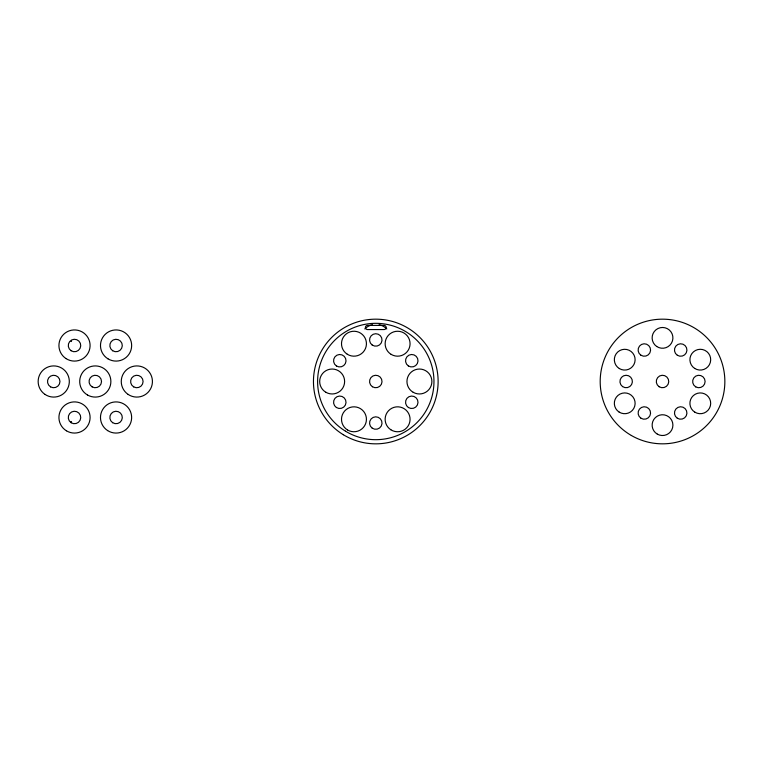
<?xml version="1.0" encoding="UTF-8"?>
<svg xmlns="http://www.w3.org/2000/svg" width="763" height="763" viewBox="0 0 763 763"><rect width="100%" height="100%" fill="white"/><g stroke="black" fill="none" stroke-linecap="round" stroke-linejoin="round"><path stroke-width="1.14" d="M364.771 328.929A15.584 15.584 0 0 1 372.478 324.714M379.097 324.714A15.584 15.584 0 0 1 386.803 328.929M71.522 421.739A5.198 5.198 0 0 1 71.14 421.443M71.14 341.557A5.198 5.198 0 0 1 71.522 341.261M384.094 325.4L367.48 325.4A2.079 2.079 0 0 0 365.401 327.48A2.079 2.079 0 0 0 367.48 329.559L384.094 329.559A2.079 2.079 0 0 0 386.173 327.48A2.079 2.079 0 0 0 384.094 325.4M372.42 386.746A6.238 6.238 0 0 0 382.015 381.786A6.238 6.238 0 0 0 372.926 375.959A6.238 6.238 0 0 0 372.42 386.746M408.415 407.528A6.238 6.238 0 0 0 418 402.568A6.238 6.238 0 0 0 408.911 396.741A6.238 6.238 0 0 0 408.415 407.528M372.201 428.148A6.238 6.238 0 0 0 381.996 423.618A6.238 6.238 0 0 0 373.164 417.399A6.238 6.238 0 0 0 372.201 428.148M336.388 407.499A6.238 6.238 0 0 0 346.021 402.626A6.238 6.238 0 0 0 336.988 396.712A6.238 6.238 0 0 0 336.388 407.499M336.435 365.973A6.238 6.238 0 0 0 346.021 361.013A6.238 6.238 0 0 0 336.931 355.186A6.238 6.238 0 0 0 336.435 365.973M372.201 345.038A6.238 6.238 0 0 0 381.996 340.508A6.238 6.238 0 0 0 373.164 334.289A6.238 6.238 0 0 0 372.201 345.038M408.367 365.944A6.238 6.238 0 0 0 418 361.071A6.238 6.238 0 0 0 408.958 355.157A6.238 6.238 0 0 0 408.367 365.944M413.184 392.296A12.466 12.466 0 0 0 431.887 381.5A12.466 12.466 0 0 0 413.184 370.704A12.466 12.466 0 0 0 413.184 392.296M391.114 354.356A12.466 12.466 0 0 0 410.065 344.008A12.466 12.466 0 0 0 391.629 332.773A12.466 12.466 0 0 0 391.114 354.356M347.232 354.204A12.466 12.466 0 0 0 366.421 344.304A12.466 12.466 0 0 0 348.262 332.63A12.466 12.466 0 0 0 347.232 354.204M325.915 392.296A12.466 12.466 0 0 0 344.618 381.5A12.466 12.466 0 0 0 325.915 370.704A12.466 12.466 0 0 0 325.915 392.296M347.48 429.931A12.466 12.466 0 0 0 366.431 419.583A12.466 12.466 0 0 0 347.995 408.348A12.466 12.466 0 0 0 347.48 429.931M390.866 429.779A12.466 12.466 0 0 0 410.055 419.879A12.466 12.466 0 0 0 391.886 408.205A12.466 12.466 0 0 0 390.866 429.779M343.34 434.729A62.337 62.337 0 0 0 438.105 382.988A62.337 62.337 0 0 0 345.916 326.793A62.337 62.337 0 0 0 343.34 434.729M345.505 431.181A58.179 58.179 0 0 0 433.947 382.883A58.179 58.179 0 0 0 347.909 330.436A58.179 58.179 0 0 0 345.505 431.181M92.17 386.898A6.238 6.238 0 0 0 101.517 381.5A6.238 6.238 0 0 0 92.17 376.102A6.238 6.238 0 0 0 92.17 386.898M87.497 394.996A15.584 15.584 0 0 0 110.873 381.5A15.584 15.584 0 0 0 87.497 368.004A15.584 15.584 0 0 0 87.497 394.996M133.725 386.898A6.238 6.238 0 0 0 143.082 381.5A6.238 6.238 0 0 0 133.725 376.102A6.238 6.238 0 0 0 133.725 386.898M128.108 394.404A15.584 15.584 0 0 0 152.39 382.616A15.584 15.584 0 0 0 130.034 367.48A15.584 15.584 0 0 0 128.108 394.404M112.657 422.702A6.238 6.238 0 0 0 122.29 417.838A6.238 6.238 0 0 0 113.258 411.925A6.238 6.238 0 0 0 112.657 422.702M107.64 430.599A15.584 15.584 0 0 0 131.627 418.229A15.584 15.584 0 0 0 108.928 403.637A15.584 15.584 0 0 0 107.64 430.599M71.15 422.74A6.238 6.238 0 0 0 80.735 417.781A6.238 6.238 0 0 0 71.646 411.953A6.238 6.238 0 0 0 71.15 422.74M66.4 430.79A15.584 15.584 0 0 0 90.091 417.857A15.584 15.584 0 0 0 67.039 403.808A15.584 15.584 0 0 0 66.4 430.79M50.616 386.898A6.238 6.238 0 0 0 59.962 381.5A6.238 6.238 0 0 0 50.616 376.102A6.238 6.238 0 0 0 50.616 386.898M44.998 394.404A15.584 15.584 0 0 0 69.28 382.616A15.584 15.584 0 0 0 46.925 367.48A15.584 15.584 0 0 0 44.998 394.404M71.102 350.732A6.238 6.238 0 0 0 80.735 345.858A6.238 6.238 0 0 0 71.693 339.945A6.238 6.238 0 0 0 71.102 350.732M66.085 358.62A15.584 15.584 0 0 0 90.072 346.249A15.584 15.584 0 0 0 67.373 331.657A15.584 15.584 0 0 0 66.085 358.62M112.705 350.761A6.238 6.238 0 0 0 122.29 345.801A6.238 6.238 0 0 0 113.201 339.974A6.238 6.238 0 0 0 112.705 350.761M107.955 358.82A15.584 15.584 0 0 0 131.646 345.887A15.584 15.584 0 0 0 108.594 331.838A15.584 15.584 0 0 0 107.955 358.82M631.354 435.482A62.337 62.337 0 0 0 724.85 381.5A62.337 62.337 0 0 0 631.354 327.518A62.337 62.337 0 0 0 631.354 435.482M695.761 386.898A6.238 6.238 0 0 0 705.107 381.5A6.238 6.238 0 0 0 695.761 376.102A6.238 6.238 0 0 0 695.761 386.898M677.286 418.21A6.238 6.238 0 0 0 686.919 413.336A6.238 6.238 0 0 0 677.887 407.423A6.238 6.238 0 0 0 677.286 418.21M640.977 418.238A6.238 6.238 0 0 0 650.562 413.279A6.238 6.238 0 0 0 641.473 407.452A6.238 6.238 0 0 0 640.977 418.238M622.57 386.593A6.238 6.238 0 0 0 632.365 382.063A6.238 6.238 0 0 0 623.533 375.844A6.238 6.238 0 0 0 622.57 386.593M640.93 355.224A6.238 6.238 0 0 0 650.562 350.36A6.238 6.238 0 0 0 641.521 344.447A6.238 6.238 0 0 0 640.93 355.224M677.334 355.262A6.238 6.238 0 0 0 686.929 350.303A6.238 6.238 0 0 0 677.83 344.475A6.238 6.238 0 0 0 677.334 355.262M659.156 386.746A6.238 6.238 0 0 0 668.741 381.786A6.238 6.238 0 0 0 659.652 375.959A6.238 6.238 0 0 0 659.156 386.746M656.695 346.469A10.386 10.386 0 0 0 672.88 338.61A10.386 10.386 0 0 0 657.983 328.519A10.386 10.386 0 0 0 656.695 346.469M619.327 368.558A10.386 10.386 0 0 0 635.112 359.926A10.386 10.386 0 0 0 619.747 350.57A10.386 10.386 0 0 0 619.327 368.558M619.117 412.058A10.386 10.386 0 0 0 635.112 403.808A10.386 10.386 0 0 0 619.966 394.08A10.386 10.386 0 0 0 619.117 412.058M657.325 434.128A10.386 10.386 0 0 0 672.909 425.134A10.386 10.386 0 0 0 657.325 416.14A10.386 10.386 0 0 0 657.325 434.128M694.893 412.192A10.386 10.386 0 0 0 710.687 403.56A10.386 10.386 0 0 0 695.322 394.194A10.386 10.386 0 0 0 694.893 412.192M694.692 368.424A10.386 10.386 0 0 0 710.677 360.174A10.386 10.386 0 0 0 695.541 350.446A10.386 10.386 0 0 0 694.692 368.424"/></g></svg>
